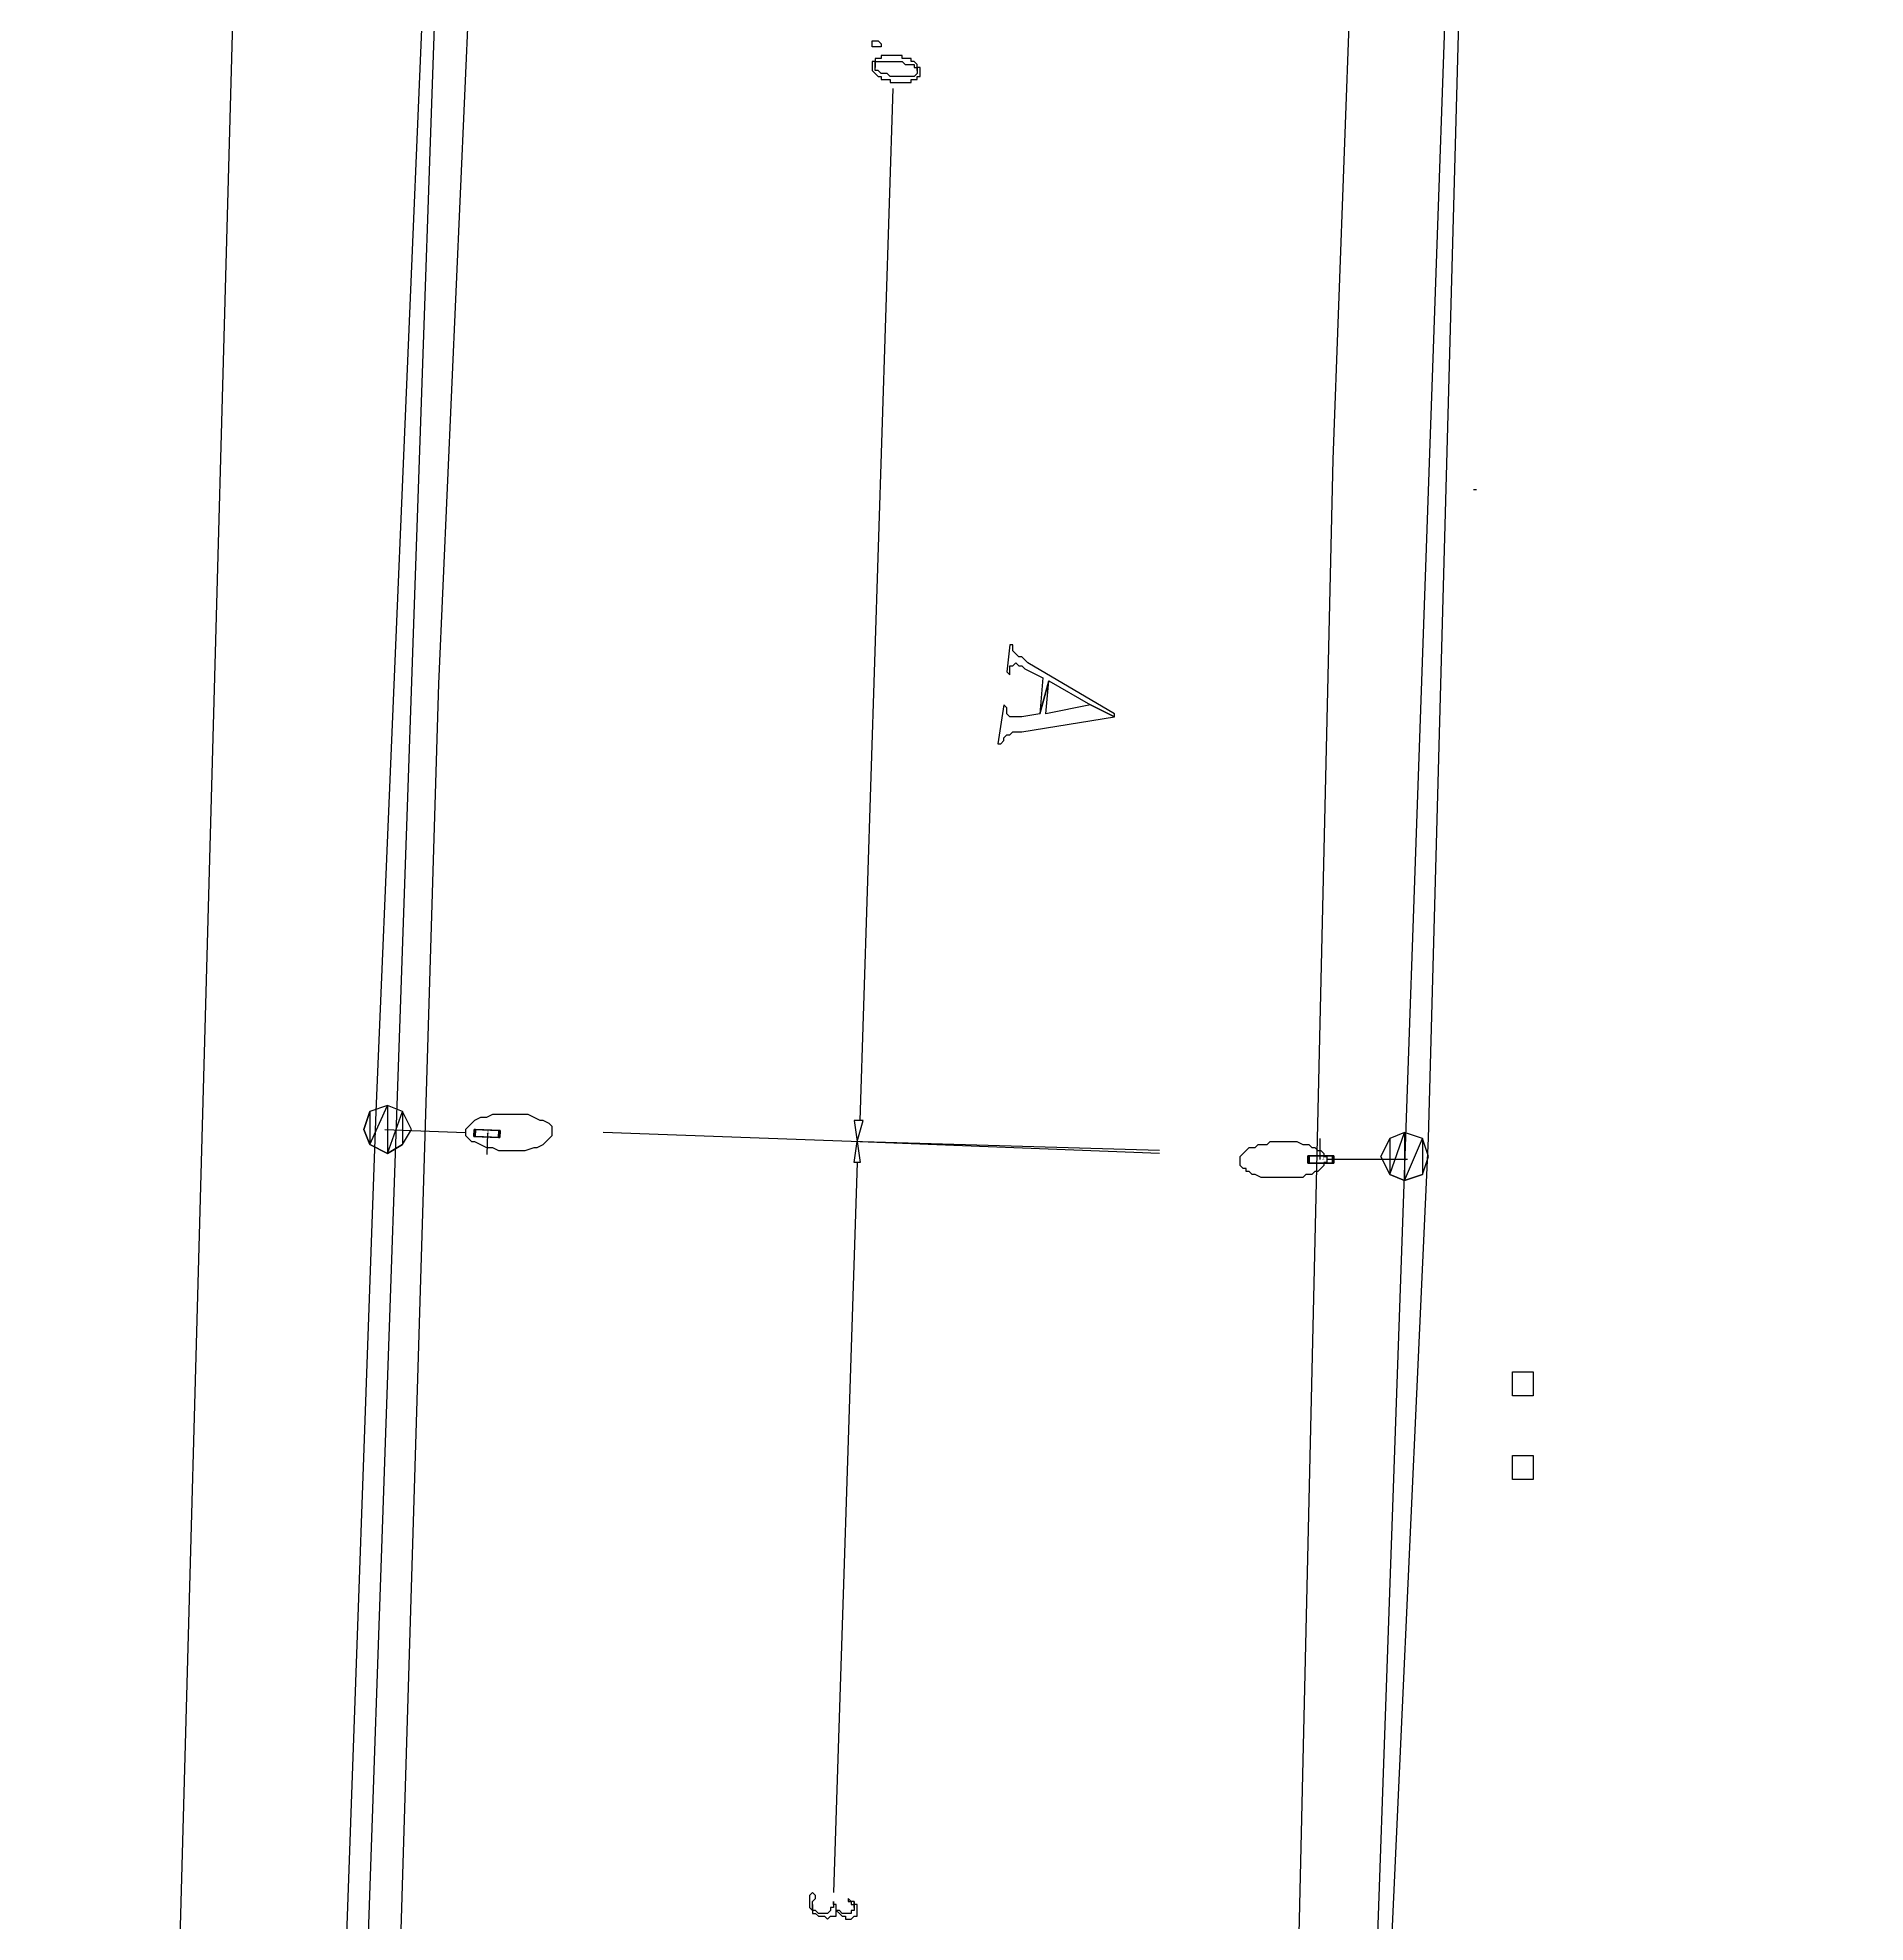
# Model space of a CAD drawing. Extents: x 212106 to 638151, y -1311344 to 1260505.
# Drawn here: x 269033 to 312675, y -736497 to -691498 of the extents above; entities that cross this region are included whole.
import ezdxf

# ---------------------------------------------------------------- set-up
doc = ezdxf.new("R2010")
doc.units = 0
doc.header["$MEASUREMENT"] = 0
for name, color, linetype in [('at_Entity', 7, 'Continuous'), ('DLXLUM01', 3, 'Continuous'), ('DLXLUMEX', 2, 'Continuous'), ('DLXSCENE', 7, 'Continuous')]:
    doc.layers.add(name, color=color, linetype=linetype)

# ---------------------------------------------------------------- blocks, each defined once
blk = doc.blocks.new('*U184')
at = {"color": 1}
blk.add_line((-30, 0), (-30, 500), dxfattribs=at)
for p, q in [((-324, 85), (-324, -85)), ((-295, 85), (-324, 85)), ((-324, 85), (-295, 85)), ((265, 85), (-324, 85)), ((-324, -85), (-324, 85)), ((-324, 85), (265, 85)), ((295, 85), (-295, 85)), ((-295, 85), (-295, -85)), ((-295, -85), (-295, 85)), ((-295, 85), (295, 85)), ((295, 85), (265, 85)), ((265, 85), (295, 85)), ((265, -85), (265, 85)), ((265, 85), (265, -85)), ((295, -85), (295, 85)), ((295, 85), (295, -85)), ((-324, -85), (265, -85)), ((-295, -85), (-324, -85)), ((-324, -85), (-295, -85)), ((265, -85), (-324, -85)), ((-295, -85), (295, -85)), ((295, -85), (-295, -85)), ((265, -85), (295, -85)), ((295, -85), (265, -85))]:
    blk.add_line(p, q)
at = {"layer": 'DLXLUMEX', "color": 7}
blk.add_text('1', height=100, dxfattribs=at).set_placement((0, 0))
blk = doc.blocks.new('*U32')
for p, q in [((-291, 97), (-298, -73)), ((-298, -73), (-291, 97)), ((298, 73), (-291, 97)), ((-261, 96), (-291, 97)), ((-291, 97), (298, 73)), ((-291, 97), (-261, 96)), ((-261, 96), (-268, -74)), ((-268, -74), (-261, 96)), ((328, 72), (-261, 96)), ((-261, 96), (328, 72)), ((291, -97), (298, 73)), ((298, 73), (291, -97)), ((298, 73), (328, 72)), ((328, 72), (298, 73)), ((321, -98), (328, 72)), ((328, 72), (321, -98)), ((-298, -73), (291, -97)), ((291, -97), (-298, -73)), ((-298, -73), (-268, -74)), ((-268, -74), (-298, -73)), ((-268, -74), (321, -98)), ((321, -98), (-268, -74)), ((291, -97), (321, -98)), ((321, -98), (291, -97))]:
    blk.add_line(p, q)
at = {"color": 1}
blk.add_line((30, -1), (9, -501), dxfattribs=at)
at = {"layer": 'DLXLUMEX', "color": 7}
blk.add_text('1', height=100, dxfattribs=at).set_placement((0, 0))
blk = doc.blocks.new('*U97')
for p, q in [((-78610, -693237), (-80824, -745736)), ((-55682, -746378), (-54254, -693951)), ((-80824, -745736), (-82182, -784163)), ((-57468, -785306), (-55682, -746378))]:
    blk.add_line(p, q)

msp = doc.modelspace()

# ---------------------------------------------------------------- linework, layer by layer
at = {"layer": 'at_Entity', "color": 0}
for p, q in [((282818, -360515), (269033, -859640)), ((301961, -647571), (299961, -701569)), ((280462, -664928), (278605, -706926)), ((288961, -691641), (288961, -691570)), ((288961, -691570), (288961, -691570)), ((288961, -691570), (289033, -691570)), ((289033, -691570), (289033, -691570)), ((289033, -691570), (289033, -691570)), ((289033, -691570), (289104, -691570)), ((289104, -691570), (289104, -691570)), ((289104, -691570), (289104, -691570)), ((289104, -691570), (289176, -691641)), ((288961, -691713), (288961, -691641)), ((288961, -691641), (288961, -691641)), ((288961, -691641), (288961, -691641)), ((288961, -691641), (288961, -691641)), ((289033, -691713), (288961, -691713)), ((288961, -691713), (288961, -691713)), ((289033, -692070), (288961, -692070)), ((288961, -692070), (288961, -692070)), ((288961, -692070), (288961, -692141)), ((289104, -691713), (289033, -691713)), ((289033, -691713), (289033, -691713)), ((289033, -691713), (289033, -691713)), ((289104, -691998), (289033, -691998)), ((289033, -691998), (289033, -691998)), ((289033, -691998), (289033, -692070)), ((289033, -692070), (289033, -692070)), ((289033, -692070), (289033, -692212)), ((289033, -692141), (289033, -692070)), ((289033, -692070), (289104, -692070)), ((289033, -692212), (289033, -692070)), ((289176, -691713), (289104, -691713)), ((289104, -691713), (289104, -691713)), ((289104, -691713), (289104, -691713)), ((289176, -691998), (289104, -691998)), ((289104, -691998), (289104, -691998)), ((289104, -692070), (289104, -692070)), ((289104, -692070), (289176, -692070)), ((289176, -691641), (289176, -691713)), ((289176, -691641), (289176, -691641)), ((289176, -691641), (289176, -691641)), ((289176, -691641), (289176, -691641)), ((289176, -691641), (289176, -691641)), ((289247, -691927), (289176, -691927)), ((289176, -691927), (289176, -691927)), ((289176, -691927), (289176, -691998)), ((289176, -692070), (289176, -692070)), ((289176, -692070), (289176, -692070)), ((289176, -692070), (289247, -692070)), ((289319, -691927), (289247, -691927)), ((289247, -691927), (289247, -691927)), ((289247, -692070), (289247, -692070)), ((289247, -692070), (289319, -692070)), ((289390, -691927), (289319, -691927)), ((289319, -691927), (289319, -691927)), ((289319, -692070), (289319, -692070)), ((289319, -692070), (289390, -692070)), ((289461, -691927), (289390, -691927)), ((289390, -691927), (289390, -691927)), ((289390, -692070), (289390, -692070)), ((289390, -692070), (289461, -692070)), ((289533, -691927), (289461, -691927)), ((289461, -691927), (289461, -691927)), ((289461, -692070), (289461, -692070)), ((289461, -692070), (289533, -692070)), ((289604, -691927), (289533, -691927)), ((289533, -691927), (289533, -691927)), ((289533, -692070), (289533, -692070)), ((289533, -692070), (289533, -692070)), ((289533, -692070), (289604, -692070)), ((289676, -691927), (289604, -691927)), ((289604, -691927), (289604, -691927)), ((289604, -692070), (289604, -692070)), ((289604, -692070), (289676, -692070)), ((289676, -691998), (289676, -691927)), ((289747, -691998), (289676, -691998)), ((289676, -692070), (289676, -692070)), ((289676, -692070), (289747, -692141)), ((289819, -691998), (289747, -691998)), ((289747, -691998), (289747, -691998)), ((289747, -691998), (289747, -691998)), ((289890, -691998), (289819, -691998)), ((289819, -691998), (289819, -691998)), ((289890, -692070), (289890, -691998)), ((289890, -691998), (289890, -691998)), ((289961, -692070), (289890, -692070)), ((290033, -692141), (289961, -692070)), ((289961, -692070), (289961, -692070)), ((289961, -692070), (289961, -692070)), ((288961, -692141), (288961, -692141)), ((288961, -692141), (288961, -692141)), ((288961, -692141), (288961, -692212)), ((288961, -692212), (288961, -692212)), ((288961, -692212), (288961, -692212)), ((288961, -692212), (288961, -692284)), ((288961, -692284), (288961, -692284)), ((288961, -692284), (289033, -692355)), ((289033, -692212), (289033, -692141)), ((289033, -692141), (289033, -692141)), ((289033, -692141), (289033, -692141)), ((289033, -692141), (289033, -692141)), ((289033, -692284), (289033, -692212)), ((289033, -692212), (289033, -692212)), ((289033, -692212), (289033, -692212)), ((289104, -692284), (289033, -692284)), ((289033, -692284), (289033, -692284)), ((289033, -692284), (289033, -692284)), ((289033, -692355), (289033, -692355)), ((289033, -692355), (289033, -692355)), ((289033, -692355), (289033, -692355)), ((289033, -692355), (289104, -692427)), ((289176, -692355), (289104, -692284)), ((289104, -692284), (289104, -692284)), ((289104, -692427), (289104, -692427)), ((289104, -692427), (289104, -692427)), ((289104, -692427), (289176, -692427)), ((289247, -692355), (289176, -692355)), ((289176, -692355), (289176, -692355)), ((289176, -692355), (289176, -692355)), ((289176, -692427), (289176, -692498)), ((289176, -692498), (289176, -692498)), ((289176, -692498), (289247, -692498)), ((289319, -692355), (289247, -692355)), ((289247, -692355), (289247, -692355)), ((289247, -692355), (289247, -692355)), ((289247, -692498), (289247, -692498)), ((289247, -692498), (289319, -692498)), ((289390, -692427), (289319, -692355)), ((289319, -692355), (289319, -692355)), ((289319, -692498), (289319, -692498)), ((289319, -692498), (289319, -692498)), ((289319, -692498), (289390, -692498)), ((289461, -692427), (289390, -692427)), ((289390, -692427), (289390, -692427)), ((289390, -692498), (289390, -692570)), ((289533, -692427), (289461, -692427)), ((289461, -692427), (289461, -692427)), ((289604, -692427), (289533, -692427)), ((289676, -692427), (289604, -692427)), ((289604, -692427), (289604, -692427)), ((289747, -692427), (289676, -692427)), ((289676, -692427), (289676, -692427)), ((289747, -692141), (289747, -692141)), ((289747, -692141), (289819, -692141)), ((289819, -692427), (289747, -692427)), ((289747, -692427), (289747, -692427)), ((289819, -692141), (289819, -692141)), ((289819, -692141), (289890, -692141)), ((289890, -692427), (289819, -692427)), ((289819, -692427), (289819, -692427)), ((289819, -692427), (289819, -692427)), ((289890, -692141), (289890, -692141)), ((289890, -692141), (289961, -692141)), ((289961, -692427), (289890, -692427)), ((289890, -692427), (289890, -692427)), ((289890, -692570), (289890, -692498)), ((289890, -692498), (289961, -692498)), ((289961, -692141), (289961, -692212)), ((289961, -692212), (289961, -692212)), ((289961, -692212), (290033, -692212)), ((290033, -692355), (289961, -692427)), ((289961, -692427), (289961, -692427)), ((289961, -692427), (289961, -692427)), ((289961, -692498), (289961, -692498)), ((289961, -692498), (289961, -692498)), ((289961, -692498), (289961, -692498)), ((289961, -692498), (290033, -692498)), ((290033, -692212), (290033, -692141)), ((290033, -692212), (290033, -692212)), ((290033, -692212), (290033, -692284)), ((290033, -692284), (290033, -692212)), ((290104, -692212), (290033, -692212)), ((290033, -692212), (290033, -692355)), ((290033, -692284), (290033, -692284)), ((290033, -692284), (290033, -692284)), ((290033, -692498), (290033, -692427)), ((290033, -692427), (290033, -692427)), ((290033, -692427), (290104, -692427)), ((290104, -692355), (290104, -692212)), ((290104, -692427), (290104, -692355)), ((290104, -692355), (290104, -692355)), ((290104, -692355), (290104, -692355)), ((290104, -692427), (290104, -692427)), ((288676, -717355), (289461, -692712)), ((289390, -692570), (289461, -692570)), ((289461, -692570), (289461, -692570)), ((289461, -692570), (289533, -692570)), ((289533, -692570), (289533, -692570)), ((289533, -692570), (289604, -692570)), ((289604, -692570), (289604, -692570)), ((289604, -692570), (289676, -692570)), ((289676, -692570), (289676, -692570)), ((289676, -692570), (289747, -692570)), ((289747, -692570), (289747, -692570)), ((289747, -692570), (289747, -692570)), ((289747, -692570), (289819, -692570)), ((289819, -692570), (289819, -692570)), ((289819, -692570), (289890, -692570)), ((299961, -701569), (298890, -748139)), ((303318, -702284), (303390, -702284)), ((278605, -706926), (277462, -744568)), ((276962, -717140), (276819, -717569)), ((276819, -717569), (276962, -717140)), ((276962, -717140), (276819, -717569)), ((276962, -717140), (276819, -717569)), ((276819, -717569), (276962, -717140)), ((276962, -717140), (276819, -717569)), ((277390, -716997), (276962, -717140)), ((277390, -716997), (276962, -717140)), ((276962, -717926), (277390, -716997)), ((276962, -717926), (277390, -716997)), ((277390, -716997), (276962, -717140)), ((277390, -716997), (276962, -717140)), ((277390, -716997), (276962, -717140)), ((276962, -717926), (277390, -716997)), ((276962, -717926), (277390, -716997)), ((277390, -716997), (276962, -717140)), ((276962, -717140), (276962, -717926)), ((276962, -717140), (276962, -717926)), ((276962, -717140), (276962, -717926)), ((276962, -717140), (276962, -717926)), ((277748, -717140), (277390, -716997)), ((277748, -717140), (277390, -716997)), ((277390, -716997), (277390, -718140)), ((277390, -716997), (277390, -718140)), ((277748, -717140), (277390, -716997)), ((277748, -717140), (277390, -716997)), ((277748, -717140), (277390, -716997)), ((277390, -716997), (277390, -718140)), ((277390, -716997), (277390, -718140)), ((277748, -717140), (277390, -716997)), ((277390, -718140), (277748, -717140)), ((277390, -718140), (277748, -717140)), ((277390, -718140), (277748, -717140)), ((277390, -718140), (277748, -717140)), ((277962, -717569), (277748, -717140)), ((277962, -717569), (277748, -717140)), ((277748, -717140), (277748, -717926)), ((277748, -717140), (277748, -717926)), ((277962, -717569), (277748, -717140)), ((277962, -717569), (277748, -717140)), ((277962, -717569), (277748, -717140)), ((277748, -717140), (277748, -717926)), ((277748, -717140), (277748, -717926)), ((277962, -717569), (277748, -717140)), ((279890, -717212), (279747, -717283)), ((280033, -717212), (279890, -717212)), ((280247, -717212), (280033, -717212)), ((280390, -717212), (280247, -717212)), ((280533, -717212), (280390, -717212)), ((280747, -717212), (280533, -717212)), ((280890, -717283), (280747, -717212)), ((276819, -717569), (276962, -717926)), ((276962, -717926), (276819, -717569)), ((276819, -717569), (276962, -717926)), ((276819, -717569), (276962, -717926)), ((276962, -717926), (276819, -717569)), ((276819, -717569), (276962, -717926)), ((277319, -717569), (279247, -717640)), ((277748, -717926), (277962, -717569)), ((277748, -717926), (277962, -717569)), ((277748, -717926), (277962, -717569)), ((277748, -717926), (277962, -717569)), ((277748, -717926), (277962, -717569)), ((277748, -717926), (277962, -717569)), ((279319, -717497), (279247, -717569)), ((279247, -717569), (279247, -717640)), ((279247, -717640), (279247, -717712)), ((279247, -717712), (279319, -717783)), ((279390, -717426), (279319, -717497)), ((279462, -717355), (279390, -717426)), ((279605, -717283), (279462, -717355)), ((279747, -717283), (279605, -717283)), ((281033, -717355), (280890, -717283)), ((281105, -717355), (281033, -717355)), ((281247, -717426), (281105, -717355)), ((281319, -717497), (281247, -717426)), ((281247, -717783), (281319, -717712)), ((281319, -717640), (281319, -717497)), ((281319, -717712), (281319, -717640)), ((281319, -717640), (281319, -717640)), ((288461, -717855), (282533, -717640)), ((288747, -717355), (288533, -717355)), ((288533, -717355), (288604, -717855)), ((288604, -717855), (288747, -717355)), ((301675, -717640), (301318, -717783)), ((301675, -717640), (301318, -717783)), ((301318, -718640), (301675, -717640)), ((301318, -718640), (301675, -717640)), ((301675, -717640), (301318, -717783)), ((301675, -717640), (301318, -717783)), ((301675, -717640), (301318, -717783)), ((301318, -718640), (301675, -717640)), ((301318, -718640), (301675, -717640)), ((301675, -717640), (301318, -717783)), ((302104, -717783), (301675, -717640)), ((302104, -717783), (301675, -717640)), ((301675, -717640), (301675, -718783)), ((301675, -717640), (301675, -718783)), ((302104, -717783), (301675, -717640)), ((302104, -717783), (301675, -717640)), ((302104, -717783), (301675, -717640)), ((301675, -717640), (301675, -718783)), ((301675, -717640), (301675, -718783)), ((302104, -717783), (301675, -717640)), ((276962, -717926), (277390, -718140)), ((277390, -718140), (276962, -717926)), ((276962, -717926), (277390, -718140)), ((276962, -717926), (277390, -718140)), ((277390, -718140), (276962, -717926)), ((276962, -717926), (277390, -718140)), ((277390, -718140), (277748, -717926)), ((277748, -717926), (277390, -718140)), ((277390, -718140), (277748, -717926)), ((277390, -718140), (277748, -717926)), ((277748, -717926), (277390, -718140)), ((277390, -718140), (277748, -717926)), ((277390, -718140), (277390, -718140)), ((277390, -718140), (277390, -718140)), ((277390, -718140), (277390, -718140)), ((279319, -717783), (279390, -717855)), ((279390, -717855), (279462, -717855)), ((279462, -717855), (279605, -717926)), ((279605, -717926), (279747, -717997)), ((279747, -717997), (279890, -717997)), ((279890, -717997), (280033, -718069)), ((280033, -718069), (280176, -718069)), ((280176, -718069), (280390, -718069)), ((280390, -718069), (280533, -718069)), ((280533, -718069), (280676, -718069)), ((280676, -718069), (280890, -717997)), ((280890, -717997), (280962, -717997)), ((280962, -717997), (281105, -717926)), ((281105, -717926), (281176, -717855)), ((281176, -717855), (281247, -717783)), ((295818, -718140), (288461, -717855)), ((295818, -718069), (288461, -717855)), ((295818, -718140), (288461, -717855)), ((288533, -718355), (288604, -717855)), ((288604, -717855), (288676, -718355)), ((297747, -718212), (297818, -718140)), ((297818, -718140), (297890, -718069)), ((297890, -718069), (297961, -717997)), ((297961, -717997), (298033, -717997)), ((298033, -717997), (298104, -717997)), ((298104, -717997), (298175, -717926)), ((298175, -717926), (298318, -717926)), ((298318, -717926), (298390, -717926)), ((298390, -717926), (298461, -717855)), ((298461, -717855), (298604, -717855)), ((298604, -717855), (298675, -717855)), ((298675, -717855), (298818, -717855)), ((298818, -717855), (298890, -717855)), ((298890, -717855), (299033, -717855)), ((299033, -717855), (299104, -717855)), ((299104, -717855), (299247, -717926)), ((299247, -717926), (299318, -717926)), ((299318, -717926), (299390, -717926)), ((299390, -717926), (299461, -717997)), ((299461, -717997), (299533, -717997)), ((299533, -717997), (299604, -718069)), ((299604, -718069), (299675, -718069)), ((299675, -718069), (299747, -718140)), ((299747, -718140), (299747, -718212)), ((301318, -717783), (301104, -718212)), ((301104, -718212), (301318, -717783)), ((301318, -717783), (301104, -718212)), ((301318, -717783), (301104, -718212)), ((301104, -718212), (301318, -717783)), ((301318, -717783), (301104, -718212)), ((301318, -717783), (301318, -718640)), ((301318, -717783), (301318, -718640)), ((301318, -717783), (301318, -718640)), ((301318, -717783), (301318, -718640)), ((301675, -718783), (302104, -717783)), ((301675, -718783), (302104, -717783)), ((301675, -718783), (302104, -717783)), ((301675, -718783), (302104, -717783)), ((302247, -718212), (302104, -717783)), ((302247, -718212), (302104, -717783)), ((302104, -717783), (302104, -718640)), ((302104, -717783), (302104, -718640)), ((302247, -718212), (302104, -717783)), ((302247, -718212), (302104, -717783)), ((302247, -718212), (302104, -717783)), ((302104, -717783), (302104, -718640)), ((302104, -717783), (302104, -718640)), ((302247, -718212), (302104, -717783)), ((288604, -718355), (288033, -735783)), ((288676, -718355), (288533, -718355)), ((297747, -718355), (297747, -718212)), ((297747, -718426), (297747, -718355)), ((297747, -718355), (297747, -718355)), ((297818, -718497), (297747, -718426)), ((297890, -718497), (297818, -718497)), ((297890, -718569), (297890, -718497)), ((297961, -718569), (297890, -718569)), ((298033, -718640), (297961, -718569)), ((299533, -718569), (299461, -718640)), ((299604, -718569), (299533, -718569)), ((299675, -718497), (299604, -718569)), ((299747, -718426), (299675, -718497)), ((299747, -718212), (299818, -718212)), ((299818, -718355), (299747, -718355)), ((299747, -718355), (299747, -718426)), ((299818, -718212), (299818, -718283)), ((301747, -718283), (299818, -718283)), ((299818, -718283), (299818, -718355)), ((301104, -718212), (301318, -718640)), ((301318, -718640), (301104, -718212)), ((301104, -718212), (301318, -718640)), ((301104, -718212), (301318, -718640)), ((301318, -718640), (301104, -718212)), ((301104, -718212), (301318, -718640)), ((302104, -718640), (302247, -718212)), ((302104, -718640), (302247, -718212)), ((302104, -718640), (302247, -718212)), ((302104, -718640), (302247, -718212)), ((302104, -718640), (302247, -718212)), ((302104, -718640), (302247, -718212)), ((298104, -718640), (298033, -718640)), ((298247, -718712), (298104, -718640)), ((298318, -718712), (298247, -718712)), ((298390, -718712), (298318, -718712)), ((298533, -718712), (298390, -718712)), ((298604, -718712), (298533, -718712)), ((298747, -718712), (298604, -718712)), ((298818, -718712), (298747, -718712)), ((298890, -718712), (298818, -718712)), ((299033, -718712), (298890, -718712)), ((299104, -718712), (299033, -718712)), ((299247, -718712), (299104, -718712)), ((299318, -718640), (299247, -718712)), ((299390, -718640), (299318, -718640)), ((299461, -718640), (299390, -718640)), ((301318, -718640), (301675, -718783)), ((301675, -718783), (301318, -718640)), ((301318, -718640), (301675, -718783)), ((301318, -718640), (301675, -718783)), ((301675, -718783), (301318, -718640)), ((301318, -718640), (301675, -718783)), ((301675, -718783), (302104, -718640)), ((302104, -718640), (301675, -718783)), ((301675, -718783), (302104, -718640)), ((301675, -718783), (302104, -718640)), ((302104, -718640), (301675, -718783)), ((301675, -718783), (302104, -718640)), ((301675, -718783), (301675, -718783)), ((301675, -718783), (301675, -718783)), ((301675, -718783), (301675, -718783)), ((304247, -723926), (304247, -723354)), ((304247, -723354), (304747, -723354)), ((304747, -723354), (304747, -723926)), ((304747, -723926), (304247, -723926)), ((304747, -723926), (304747, -723926)), ((304247, -725926), (304247, -725354)), ((304247, -725354), (304747, -725354)), ((304747, -725354), (304747, -725926)), ((304747, -725926), (304247, -725926)), ((304747, -725926), (304747, -725926)), ((287533, -735783), (287461, -735854)), ((287461, -735854), (287461, -735854)), ((287461, -735854), (287461, -735854)), ((287461, -735854), (287461, -735925)), ((287461, -735925), (287461, -735925)), ((287461, -735925), (287461, -735997)), ((287461, -735997), (287461, -735997)), ((287461, -735997), (287461, -735997)), ((287461, -735997), (287461, -736068)), ((287461, -736068), (287461, -736068)), ((287461, -736068), (287461, -736140)), ((287461, -736140), (287461, -736140)), ((287461, -736140), (287461, -736140)), ((287461, -736140), (287533, -736211)), ((287604, -735854), (287533, -735783)), ((287533, -735783), (287533, -735783)), ((287533, -735783), (287533, -735783)), ((287533, -735997), (287604, -735925)), ((287533, -736068), (287533, -735997)), ((287533, -735997), (287533, -735997)), ((287533, -735997), (287533, -735997)), ((287533, -736211), (287533, -736068)), ((287533, -736068), (287533, -736068)), ((287533, -736140), (287533, -736068)), ((287533, -736068), (287533, -736068)), ((287533, -736068), (287533, -736211)), ((287533, -736211), (287533, -736140)), ((287533, -736140), (287533, -736140)), ((287604, -735854), (287604, -735854)), ((287604, -735854), (287604, -735854)), ((287604, -735925), (287604, -735854)), ((287604, -735925), (287604, -735925)), ((287604, -735925), (287604, -735925)), ((287604, -735925), (287604, -735925)), ((287604, -735925), (287604, -735925)), ((288033, -736140), (287961, -736140)), ((287961, -736140), (287961, -736211)), ((288033, -736068), (288033, -735997)), ((288033, -735997), (288033, -735997)), ((288033, -735997), (288033, -736068)), ((288104, -736068), (288033, -736068)), ((288033, -736068), (288033, -736068)), ((288033, -736068), (288033, -736068)), ((288033, -736068), (288033, -736140)), ((288033, -736140), (288033, -736140)), ((288104, -736140), (288104, -736068)), ((288104, -736211), (288104, -736140)), ((288104, -736140), (288104, -736140)), ((288104, -736140), (288104, -736140)), ((288461, -735997), (288390, -735925)), ((288390, -735925), (288390, -735925)), ((288390, -735925), (288390, -735925)), ((288390, -735925), (288390, -735925)), ((288390, -735925), (288390, -735997)), ((288390, -735997), (288461, -735997)), ((288533, -735997), (288461, -735997)), ((288461, -735997), (288461, -735997)), ((288461, -735997), (288461, -735997)), ((288461, -735997), (288461, -736068)), ((288461, -736068), (288461, -736068)), ((288461, -736068), (288533, -736068)), ((288533, -736140), (288533, -735997)), ((288533, -736068), (288533, -735997)), ((288533, -735997), (288533, -736140)), ((288533, -736068), (288533, -736140)), ((288604, -736068), (288533, -736068)), ((288533, -736068), (288533, -736068)), ((288533, -736140), (288533, -736140)), ((288533, -736140), (288533, -736140)), ((288533, -736140), (288533, -736211)), ((288604, -736211), (288604, -736068)), ((287604, -736211), (287533, -736211)), ((287533, -736211), (287533, -736211)), ((287533, -736211), (287533, -736211)), ((287533, -736211), (287533, -736283)), ((287533, -736283), (287604, -736283)), ((287676, -736283), (287604, -736211)), ((287604, -736211), (287604, -736211)), ((287604, -736211), (287604, -736211)), ((287604, -736211), (287604, -736211)), ((287604, -736283), (287604, -736283)), ((287604, -736283), (287604, -736283)), ((287604, -736283), (287676, -736354)), ((287747, -736283), (287676, -736283)), ((287676, -736283), (287676, -736283)), ((287676, -736354), (287676, -736354)), ((287676, -736354), (287676, -736354)), ((287676, -736354), (287747, -736354)), ((287819, -736283), (287747, -736283)), ((287747, -736283), (287747, -736283)), ((287747, -736283), (287747, -736283)), ((287747, -736354), (287747, -736354)), ((287747, -736354), (287819, -736354)), ((287890, -736283), (287819, -736283)), ((287819, -736283), (287819, -736283)), ((287819, -736354), (287819, -736354)), ((287819, -736354), (287890, -736425)), ((287961, -736211), (287890, -736283)), ((287890, -736283), (287890, -736283)), ((287890, -736425), (287961, -736354)), ((287890, -736425), (287890, -736425)), ((287890, -736425), (287890, -736425)), ((287961, -736211), (287961, -736211)), ((287961, -736211), (287961, -736211)), ((287961, -736211), (287961, -736211)), ((287961, -736354), (287961, -736354)), ((287961, -736354), (288033, -736354)), ((288033, -736354), (288033, -736354)), ((288033, -736354), (288033, -736354)), ((288033, -736354), (288104, -736354)), ((288176, -736211), (288104, -736211)), ((288104, -736283), (288104, -736211)), ((288104, -736211), (288176, -736283)), ((288104, -736354), (288104, -736283)), ((288104, -736283), (288104, -736283)), ((288247, -736283), (288176, -736211)), ((288176, -736211), (288176, -736211)), ((288176, -736211), (288176, -736211)), ((288176, -736211), (288176, -736211)), ((288176, -736283), (288176, -736283)), ((288176, -736283), (288176, -736283)), ((288176, -736283), (288247, -736354)), ((288319, -736283), (288247, -736283)), ((288247, -736283), (288247, -736283)), ((288247, -736354), (288247, -736354)), ((288247, -736354), (288247, -736354)), ((288247, -736354), (288319, -736354)), ((288390, -736283), (288319, -736283)), ((288319, -736283), (288319, -736283)), ((288319, -736283), (288319, -736283)), ((288319, -736354), (288319, -736425)), ((288319, -736425), (288390, -736425)), ((288461, -736283), (288390, -736283)), ((288390, -736283), (288390, -736283)), ((288390, -736425), (288390, -736425)), ((288390, -736425), (288390, -736425)), ((288390, -736425), (288461, -736425)), ((288533, -736211), (288461, -736211)), ((288461, -736211), (288461, -736211)), ((288461, -736211), (288461, -736283)), ((288461, -736283), (288461, -736283)), ((288461, -736425), (288533, -736354)), ((288461, -736425), (288461, -736425)), ((288461, -736425), (288461, -736425)), ((288533, -736354), (288533, -736354)), ((288533, -736354), (288533, -736354)), ((288533, -736354), (288533, -736354)), ((288533, -736354), (288604, -736354)), ((288604, -736283), (288604, -736211)), ((288604, -736211), (288604, -736211)), ((288604, -736354), (288604, -736283)), ((288604, -736283), (288604, -736283))]:
    msp.add_line(p, q, dxfattribs=at)
at = {"layer": 'at_Entity', "color": 1}
for p, q in [((288390, -405152), (273105, -847350)), ((312675, -405792), (297176, -846069)), ((292247, -705998), (292176, -706641)), ((292318, -705998), (292247, -705998)), ((292318, -706069), (292318, -705998)), ((292318, -706141), (292318, -706069)), ((292390, -706212), (292318, -706141)), ((292318, -706498), (292390, -706426)), ((292461, -706283), (292390, -706212)), ((292390, -706212), (292390, -706212)), ((292390, -706426), (292390, -706426)), ((292390, -706426), (292461, -706498)), ((292533, -706283), (292461, -706283)), ((292604, -706355), (292533, -706283)), ((292676, -706426), (292604, -706355)), ((294747, -707641), (292676, -706426)), ((292676, -706426), (292676, -706426)), ((292176, -706641), (292247, -706712)), ((292247, -706569), (292247, -706498)), ((292247, -706498), (292318, -706498)), ((292247, -706641), (292247, -706569)), ((292247, -706712), (292247, -706641)), ((292318, -706498), (292318, -706498)), ((292461, -706498), (292533, -706498)), ((292533, -706498), (292604, -706569)), ((292604, -706569), (293033, -706783)), ((293033, -706783), (292961, -707641)), ((292961, -707641), (293176, -706855)), ((293176, -706855), (292961, -707641)), ((293104, -707641), (293176, -706855)), ((293176, -706855), (294176, -707426)), ((292104, -707426), (291961, -708355)), ((292176, -707498), (292104, -707426)), ((292176, -707569), (292176, -707498)), ((292176, -707641), (292176, -707569)), ((292247, -707712), (292176, -707641)), ((292176, -707641), (292176, -707641)), ((292318, -707712), (292247, -707712)), ((292390, -707712), (292318, -707712)), ((292318, -707712), (292318, -707712)), ((292533, -707712), (292390, -707712)), ((292961, -707641), (292533, -707712)), ((292533, -707712), (292533, -707712)), ((292533, -708069), (294747, -707712)), ((294176, -707426), (293104, -707641)), ((294176, -707426), (294747, -707712)), ((294747, -707712), (294176, -707426)), ((294747, -707712), (294747, -707641)), ((292104, -708212), (292176, -708141)), ((292104, -708283), (292104, -708212)), ((292176, -708141), (292176, -708141)), ((292176, -708141), (292176, -708141)), ((292176, -708141), (292247, -708141)), ((292247, -708141), (292318, -708069)), ((292318, -708069), (292390, -708069)), ((292390, -708069), (292533, -708069)), ((291961, -708355), (292033, -708355)), ((292033, -708355), (292104, -708283)), ((292033, -708355), (292033, -708355))]:
    msp.add_line(p, q, dxfattribs=at)

# ---------------------------------------------------------------- block references
at = {"layer": 'DLXLUM01'}
for name, p in [('*U32', (279746, -717662)), ('*U184', (299688, -718283))]:
    msp.add_blockref(name, p, dxfattribs=at)
at = {"layer": 'DLXSCENE'}
msp.add_blockref('*U97', (357928, 28595), dxfattribs=at)

doc.saveas('drawing.dxf')
